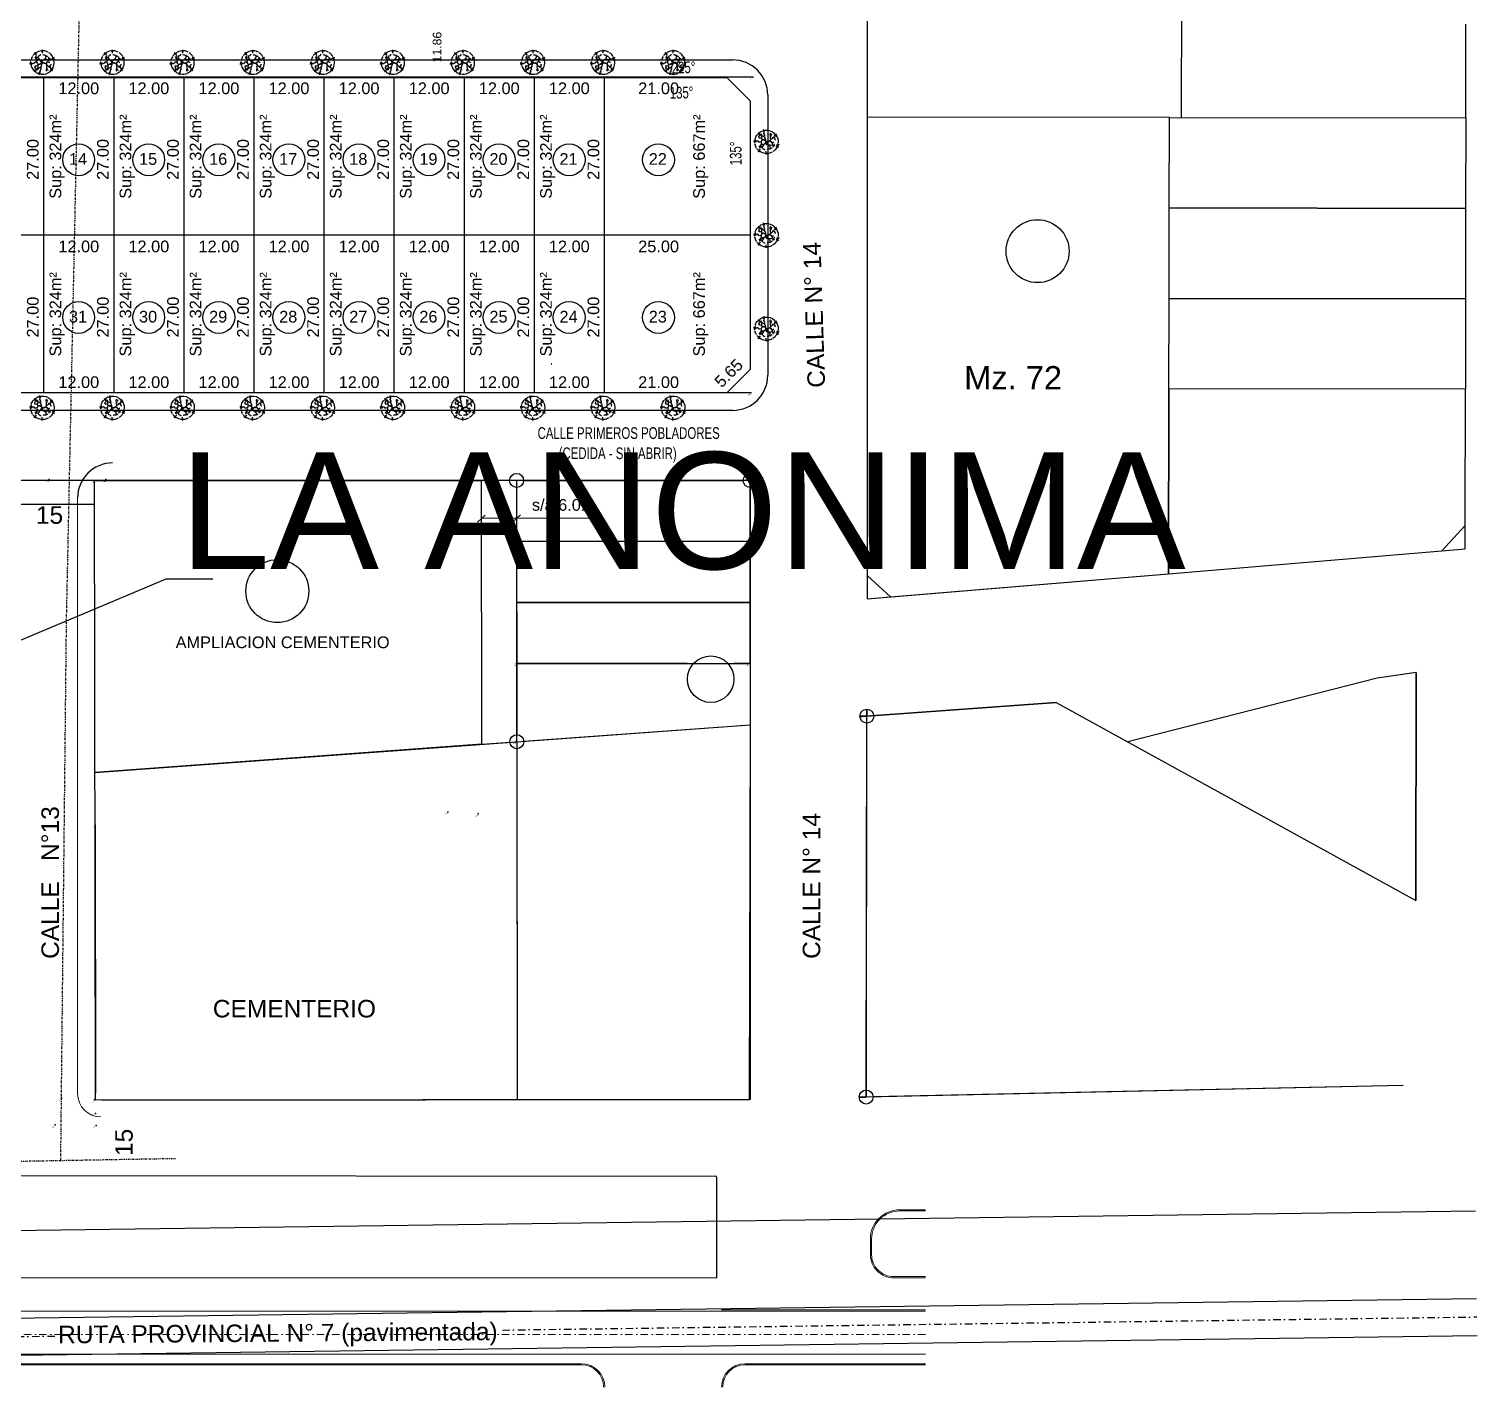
# Model space of a CAD drawing. Header units: millimetres. Extents: x -129 to 3172, y -143 to 919.
# Drawn here: x 1990.4 to 2238.3, y 509.1 to 741.6 of the extents above; entities that cross this region are included whole.
import ezdxf
from ezdxf import colors
from ezdxf.entities.mleader import LeaderData, LeaderLine
from ezdxf.enums import TextEntityAlignment as Align
from ezdxf.math import Vec2, Vec3

# ---------------------------------------------------------------- set-up
doc = ezdxf.new("R2010")
doc.units = ezdxf.units.MM
doc.header["$LTSCALE"] = 0.1
doc.linetypes.add('DASHDOT', pattern=[25.4, 12.7, -6.35, 0, -6.35])
for name, color, linetype in [('00 LOTES', 2, 'Continuous'), ('0_vistas', 7, 'Continuous'), ('ACOTACIONES_EDIFICACION', 130, 'Continuous'), ('CALLE_EXISTENTE', 40, 'Continuous'), ('CALLES INTERNAS', 1, 'Continuous'), ('DIBUJO', 7, 'Continuous'), ('EDIFICIO', 44, 'Continuous'), ('Limite terreno', 1, 'Continuous'), ('LINEA_TENSION', 200, 'Continuous'), ('MOJONES_ENCONTRADOS', 50, 'Continuous'), ('NOMEPUNTO', 7, 'Continuous'), ('para corquis sin escala', 7, 'Continuous'), ('PAVIMENTO', 3, 'Continuous'), ('PUNTI', 7, 'Continuous')]:
    doc.layers.add(name, color=color, linetype=linetype)
doc.layers.add('R. URBANO ANCHOS DE CALLES', color=4, linetype='Continuous', lineweight=30)
doc.layers.add('RUTA - EJES -', color=4, linetype='DASHDOT', lineweight=30)
doc.styles.add('ARIAL', font='arial.ttf')
doc.styles.get("Standard").update_dxf_attribs({"font": 'arial.ttf'})

# ---------------------------------------------------------------- blocks, each defined once
blk = doc.blocks.new('Arpln016')
at = {"color": 0}
for p, q in [((-0.521, 0.277), (-0.562, 0.304)), ((-0.491, 0.282), (-0.561, 0.345)), ((-0.412, 0.303), (-0.533, 0.418)), ((-0.423, 0.28), (-0.533, 0.356)), ((-0.423, 0.384), (-0.464, 0.443)), ((-0.412, 0.414), (-0.441, 0.45)), ((0.112, 0.626), (0.111, 0.573)), ((0.146, 0.629), (0.128, 0.528)), ((0.18, 0.641), (0.137, 0.472)), ((0.225, 0.594), (0.192, 0.533)), ((0.442, 0.473), (0.324, 0.353)), ((0.378, 0.489), (0.346, 0.465)), ((0.398, 0.47), (0.35, 0.419)), ((0.453, 0.437), (0.389, 0.381)), ((0.451, 0.408), (0.427, 0.386)), ((0.686, 0.056), (0.488, 0.037)), ((0.672, 0.036), (0.525, 0.022)), ((0.665, -0.008), (0.554, 0.006)), ((0.64, 0.091), (0.571, 0.084)), ((0.617, 0.124), (0.589, 0.118)), ((-0.579, -0.116), (-0.67, -0.139)), ((-0.554, -0.187), (-0.65, -0.183)), ((-0.491, -0.227), (-0.641, -0.288)), ((-0.59, -0.096), (-0.624, -0.1)), ((-0.528, -0.146), (-0.621, -0.166)), ((-0.532, -0.206), (-0.612, -0.239)), ((-0.532, -0.278), (-0.578, -0.292)), ((-0.033, -0.639), (-0.034, -0.608)), ((-0.022, -0.666), (-0.02, -0.594)), ((0.006, -0.676), (0.008, -0.515)), ((0.024, -0.645), (0.024, -0.61)), ((0.051, -0.646), (0.047, -0.597)), ((0.436, -0.544), (0.31, -0.385)), ((0.366, -0.54), (0.342, -0.493)), ((0.391, -0.539), (0.35, -0.464)), ((0.435, -0.488), (0.392, -0.435)), ((0.457, -0.459), (0.431, -0.433)), ((0.647, -0.04), (0.601, -0.034)), ((0.625, -0.069), (0.612, -0.067))]:
    blk.add_line(p, q, dxfattribs=at)
for points in [[(-0.396, 0.212), (-0.419, 0.156), (-0.45, 0.105), (-0.471, 0.097)], [(0.01, 0.008), (-0.042, 0.002), (-0.096, 0.023), (-0.16, 0.044), (-0.21, 0.088), (-0.26, 0.144), (-0.311, 0.18), (-0.353, 0.233), (-0.407, 0.206), (-0.442, 0.192)], [(-0.351, 0.23), (-0.4, 0.242), (-0.411, 0.251)], [(-0.177, 0.035), (-0.227, -0.001), (-0.26, -0.051), (-0.309, -0.066), (-0.361, -0.033), (-0.394, -0.028)], [(-0.243, 0.352), (-0.287, 0.405), (-0.287, 0.414)], [(-0.233, 0.124), (-0.216, 0.18), (-0.206, 0.23), (-0.216, 0.292), (-0.266, 0.319), (-0.268, 0.325)], [(-0.004, -0.017), (-0.027, -0.025), (-0.077, -0.001), (-0.129, 0.014), (-0.181, 0.041), (-0.222, 0.094), (-0.235, 0.126)], [(-0.216, 0.292), (-0.196, 0.352), (-0.196, 0.419), (-0.227, 0.452)], [(0.031, 0.038), (0.043, 0.088), (0.055, 0.139), (0.072, 0.189), (0.101, 0.242), (0.095, 0.292), (0.103, 0.342), (0.107, 0.352)], [(0.033, 0.038), (0.082, 0.07), (0.132, 0.088), (0.182, 0.097), (0.232, 0.115), (0.238, 0.126)], [(0.033, 0.041), (0.033, 0.044)], [(0.037, 0.023), (0.066, 0.044), (0.118, 0.065), (0.174, 0.088), (0.226, 0.105), (0.257, 0.156), (0.248, 0.206), (0.255, 0.257), (0.261, 0.307), (0.311, 0.334), (0.338, 0.363)], [(0.037, 0.023), (0.057, -0.028), (0.078, -0.081), (0.116, -0.131), (0.17, -0.149), (0.221, -0.151), (0.273, -0.164), (0.303, -0.22), (0.305, -0.273), (0.33, -0.326), (0.373, -0.318)], [(0.083, 0.319), (0.116, 0.372), (0.139, 0.426), (0.128, 0.476), (0.128, 0.491)], [(0.103, 0.248), (0.164, 0.265), (0.232, 0.301), (0.274, 0.355), (0.288, 0.405)], [(0.228, 0.1), (0.259, 0.046), (0.286, -0.015), (0.35, -0.039), (0.41, -0.033), (0.438, 0.023), (0.487, 0.044), (0.504, 0.046)], [(0.259, 0.159), (0.311, 0.171), (0.363, 0.174), (0.412, 0.185), (0.381, 0.236), (0.417, 0.286), (0.419, 0.289)], [(0.313, 0.337), (0.367, 0.328), (0.394, 0.316)], [(-0.4, -0.108), (-0.407, -0.158), (-0.426, -0.188)], [(-0.376, -0.208), (-0.423, -0.19)], [(0.025, -0.007), (0.023, -0.057), (0.029, -0.108), (-0.007, -0.158), (-0.067, -0.178), (-0.118, -0.19), (-0.168, -0.188), (-0.22, -0.185), (-0.276, -0.161), (-0.326, -0.167), (-0.374, -0.208), (-0.388, -0.252)], [(-0.307, -0.066), (-0.309, -0.119), (-0.326, -0.175), (-0.334, -0.226), (-0.337, -0.279), (-0.347, -0.297)], [(-0.106, -0.188), (-0.158, -0.232), (-0.177, -0.282), (-0.202, -0.338), (-0.259, -0.344), (-0.295, -0.329)], [(-0.243, -0.342), (-0.189, -0.35), (-0.21, -0.398)], [(-0.004, -0.018), (0.008, -0.069), (-0.004, -0.122), (-0.056, -0.151), (-0.106, -0.175), (-0.156, -0.178), (-0.206, -0.188), (-0.218, -0.185)], [(-0.2, -0.335), (-0.171, -0.385), (-0.12, -0.401), (-0.059, -0.403), (-0.038, -0.442)], [(-0.173, -0.388), (-0.17, -0.424)], [(0.029, -0.007), (0.044, -0.06), (0.08, -0.11), (0.132, -0.151), (0.185, -0.155), (0.236, -0.161), (0.255, -0.164)], [(0.135, -0.155), (0.174, -0.205), (0.209, -0.255), (0.238, -0.312), (0.196, -0.362), (0.147, -0.385), (0.097, -0.424), (0.099, -0.448)], [(0.28, -0.015), (0.29, -0.075), (0.274, -0.128), (0.313, -0.188), (0.354, -0.238), (0.396, -0.282)]]:
    blk.add_lwpolyline(points, dxfattribs=at)
for centre, radius, start, end in [((0, -0.011), 0.622, 152.40199, 184.67087), ((0, -0.011), 0.622, 83.50541, 132.09121), ((0, -0.011), 0.622, 55.31812, 66.41917), ((0, -0.011), 0.622, 16.50052, 40.70203), ((0, -0.011), 0.622, 208.93501, 235.86797), ((-0.002, -0.012), 0.622, 240.59537, 264.9599), ((0.002, -0.044), 0.0755, 269.43656, 270.26687), ((0, -0.011), 0.622, 275.11549, 302.96103), ((0, -0.011), 0.622, 317.99389, 324.92066), ((-0.002, -0.012), 0.622, 329.25491, 349.86097)]:
    blk.add_arc(centre, radius, start, end, dxfattribs=at)

msp = doc.modelspace()

# ---------------------------------------------------------------- linework, layer by layer
msp.add_line((2133.874, 726.565), (2133.874, 726.565))
msp.add_line((2133.874, 726.565), (2133.874, 726.565))
msp.add_line((2133.874, 726.565), (2133.874, 726.565))
msp.add_line((2133.874, 726.565), (2133.874, 726.565))
msp.add_line((2133.874, 726.565), (2133.874, 726.565))
msp.add_line((2133.874, 726.565), (2133.874, 726.565))
at = {"lineweight": 0, "ltscale": 0.05}
msp.add_line((1998.69, 661.337), (1998.69, 559.338), dxfattribs=at)
at = {"ltscale": 0.1}
for p, q in [((1936.773, 545.379, 0), (2107.855, 545.226)), ((1936.773, 545.379, 0), (2107.855, 545.226)), ((2108.155, 527.793), (2108.155, 544.926)), ((2108.155, 527.793), (2108.155, 544.926))]:
    msp.add_line(p, q, dxfattribs=at)
at = {"lineweight": 13, "ltscale": 0.5}
msp.add_line((1855.269, 527.793), (2108.155, 527.793), dxfattribs=at)
msp.add_line((1855.269, 527.793), (2108.155, 527.793), dxfattribs=at)
at = {"lineweight": 13}
for p, q in [((2108.97, 522.293), (2143.866, 522.293)), ((2108.97, 522.293), (2143.866, 522.293)), ((2108.97, 522.293), (2143.866, 522.293)), ((2108.97, 522.293), (2143.866, 522.293)), ((2084.97, 513.093), (1750.829, 513.093)), ((2084.97, 513.093), (1750.829, 513.093)), ((2084.97, 512.893), (1750.829, 512.893)), ((2084.97, 512.893), (1750.829, 512.893)), ((2143.866, 513.093), (2112.97, 513.093)), ((2143.866, 513.093), (2112.97, 513.093)), ((2143.866, 512.893), (2112.97, 512.893)), ((2143.866, 512.893), (2112.97, 512.893))]:
    msp.add_line(p, q, dxfattribs=at)
for points in [[(1500.303, 709.363), (1586.173, 689.472, -0.1634189), (1642.995, 657.55), (1665.508, 632.644), (1703.389, 598.357), (1737.719, 574.711), (1814.565, 525.273, 0.1438996), (1825.386, 522.093), (2143.866, 522.093)], [(1500.303, 709.363), (1586.173, 689.472, -0.1634189), (1642.995, 657.55), (1665.508, 632.644), (1703.389, 598.357), (1737.719, 574.711), (1814.565, 525.273, 0.1438996), (1825.386, 522.093), (2143.866, 522.093)], [(2143.866, 527.793), (2138.446, 527.793, -0.4142136), (2134.446, 531.793), (2134.446, 534.443, -0.4142136), (2139.446, 539.443), (2143.866, 539.443)], [(2143.866, 527.793), (2138.446, 527.793, -0.4142136), (2134.446, 531.793), (2134.446, 534.443, -0.4142136), (2139.446, 539.443), (2143.866, 539.443)], [(2143.866, 527.993), (2138.446, 527.993, -0.4142136), (2134.646, 531.793), (2134.646, 534.443, -0.4142136), (2139.446, 539.243), (2143.866, 539.243)], [(2143.866, 527.993), (2138.446, 527.993, -0.4142136), (2134.646, 531.793), (2134.646, 534.443, -0.4142136), (2139.446, 539.243), (2143.866, 539.243)]]:
    msp.add_lwpolyline(points, format="xyb", dxfattribs=at)
at = {"linetype": 'DASHDOT', "lineweight": 13}
msp.add_lwpolyline([(2143.866, 518.093), (1750.57, 518.093), (1668.282, 509.535), (1666.203, 509.093)], dxfattribs=at)
msp.add_lwpolyline([(2143.866, 518.093), (1750.57, 518.093), (1668.282, 509.535), (1666.203, 509.093)], dxfattribs=at)
at = {"lineweight": 13}
msp.add_lwpolyline([(2143.866, 514.743), (1750.743, 514.743), (1696.416, 509.093)], dxfattribs=at)
msp.add_lwpolyline([(2143.866, 514.743), (1750.743, 514.743), (1696.416, 509.093)], dxfattribs=at)
msp.add_arc((2004.69, 661.337), 6, 90, 180)
msp.add_arc((2004.69, 661.337), 6, 90, 180)
at = {"lineweight": 0, "ltscale": 0.05}
msp.add_arc((2002.69, 559.338), 4, 180, 270, dxfattribs=at)
at = {"ltscale": 0.1}
msp.add_arc((2107.855, 544.926, 0), 0.3, 0, 90, dxfattribs=at)
msp.add_arc((2107.855, 544.926, 0), 0.3, 0, 90, dxfattribs=at)
at = {"lineweight": 13}
for centre, radius, start, end in [((2084.97, 509.093), 4, 0, 90), ((2084.97, 509.093), 4, 0, 90), ((2084.97, 509.093), 3.8, 0, 90), ((2084.97, 509.093), 3.8, 0, 90), ((2112.97, 509.093), 4, 90, 180), ((2112.97, 509.093), 4, 90, 180), ((2112.97, 509.093), 3.8, 90, 180), ((2112.97, 509.093), 3.8, 90, 180)]:
    msp.add_arc(centre, radius, start, end, dxfattribs=at)
at = {"layer": '0_vistas', "color": 8}
msp.add_line((1986.771, 660.255), (2001.595, 660.255), dxfattribs=at)
at = {"layer": 'ACOTACIONES_EDIFICACION', "color": 0, "const_width": 0.3}
for points in [[(2133.838, 623.967), (2133.839, 625.166)], [(2133.838, 623.967), (2132.64, 623.942)], [(2133.719, 558.75), (2132.521, 558.724)], [(2133.719, 558.75), (2133.72, 559.948)]]:
    msp.add_lwpolyline(points, dxfattribs=at)
at = {"layer": 'ACOTACIONES_EDIFICACION', "color": 0}
for centre in [(2073.866, 664.337), (2113.866, 664.337), (2133.838, 623.967), (2073.903, 619.604), (2133.719, 558.75)]:
    msp.add_circle(centre, 1.199, dxfattribs=at)
at = {"layer": 'CALLE_EXISTENTE', "color": 0}
for points in [[(2114.313, 733.414), (1817.245, 733.414)], [(2113.968, 679.35), (1818.609, 679.35)], [(2113.786, 664.353), (1818.988, 664.353)]]:
    msp.add_lwpolyline(points, dxfattribs=at)
at = {"layer": 'CALLES INTERNAS'}
for p, q in [((2187.715, 750.168), (2187.68, 726.475)), ((2187.715, 750.168), (2187.68, 726.475)), ((2236.395, 726.402), (2236.419, 742.475)), ((2236.395, 726.402), (2236.419, 742.475)), ((1826.866, 736.338), (2110.866, 736.338)), ((1826.866, 736.338), (2110.866, 736.338)), ((1827.866, 733.338), (2109.866, 733.338)), ((1827.866, 733.338), (2109.866, 733.338)), ((1992.866, 733.338), (1992.866, 679.338)), ((1992.866, 733.338), (1992.866, 679.338)), ((2004.866, 733.338), (2004.866, 679.338)), ((2004.866, 733.338), (2004.866, 679.338)), ((2016.866, 733.338), (2016.866, 679.338)), ((2016.866, 733.338), (2016.866, 679.338)), ((2028.866, 733.338), (2028.866, 679.338)), ((2028.866, 733.338), (2028.866, 679.338)), ((2040.866, 733.338), (2040.866, 679.338)), ((2040.866, 733.338), (2040.866, 679.338)), ((2052.866, 733.338), (2052.866, 679.338)), ((2052.866, 733.338), (2052.866, 679.338)), ((2064.866, 733.338), (2064.866, 679.338)), ((2064.866, 733.338), (2064.866, 679.338)), ((2076.866, 733.338), (2076.866, 679.338)), ((2076.866, 733.338), (2076.866, 679.338)), ((2088.866, 733.338), (2088.866, 679.338)), ((2088.866, 733.338), (2088.866, 679.338)), ((2109.866, 733.338), (2113.866, 729.338)), ((2109.866, 733.338), (2113.866, 729.338)), ((2113.866, 729.338), (2113.866, 683.338)), ((2113.866, 729.338), (2113.866, 683.338)), ((2116.866, 730.338), (2116.866, 682.338)), ((2116.866, 730.338), (2116.866, 682.338)), ((2185.636, 726.478), (2133.874, 726.565)), ((2133.874, 726.565), (2133.875, 648.053)), ((2185.636, 726.478), (2133.874, 726.565)), ((2133.874, 726.565), (2133.875, 648.053)), ((2185.613, 710.998), (2185.636, 726.478)), ((2185.613, 710.998), (2185.636, 726.478)), ((2185.613, 710.998), (2185.636, 726.478)), ((2185.613, 710.998), (2185.636, 726.478)), ((2185.636, 726.478), (2236.395, 726.402)), ((2185.636, 726.478), (2236.395, 726.402)), ((2187.68, 726.475), (2236.395, 726.402)), ((2187.68, 726.475), (2236.395, 726.402)), ((2236.395, 726.402), (2236.372, 710.922)), ((2236.395, 726.402), (2236.372, 710.922)), ((2185.59, 695.517), (2185.613, 710.998)), ((2185.59, 695.517), (2185.613, 710.998)), ((2185.59, 695.517), (2185.613, 710.998)), ((2185.59, 695.517), (2185.613, 710.998)), ((2185.613, 710.998), (2236.372, 710.922)), ((2236.372, 710.922), (2185.613, 710.998)), ((2185.613, 710.998), (2236.372, 710.922)), ((2236.372, 710.922), (2185.613, 710.998)), ((2236.372, 710.922), (2236.348, 695.441)), ((2236.372, 710.922), (2236.348, 695.441)), ((2113.866, 706.337), (1848.866, 706.338)), ((2113.866, 706.337), (1848.866, 706.338)), ((2185.567, 680.036), (2185.59, 695.517)), ((2185.567, 680.036), (2185.59, 695.517)), ((2185.567, 680.036), (2185.59, 695.517)), ((2185.567, 680.036), (2185.59, 695.517)), ((2185.59, 695.517), (2236.348, 695.441)), ((2236.348, 695.441), (2185.59, 695.517)), ((2185.59, 695.517), (2236.348, 695.441)), ((2236.348, 695.441), (2185.59, 695.517)), ((2236.348, 695.441), (2236.325, 679.961)), ((2236.348, 695.441), (2236.325, 679.961)), ((2113.866, 683.338), (2109.866, 679.338)), ((2113.866, 683.338), (2109.866, 679.338)), ((2185.52, 648.334), (2185.567, 680.036)), ((2185.567, 680.036), (2185.52, 648.334)), ((2185.52, 648.334), (2185.567, 680.036)), ((2185.567, 680.036), (2185.52, 648.334)), ((2236.325, 679.961), (2185.567, 680.036)), ((2236.325, 679.961), (2185.567, 680.036)), ((2236.325, 679.961), (2185.567, 680.036)), ((2236.325, 679.961), (2185.567, 680.036)), ((2236.291, 656.635), (2236.325, 679.961)), ((2236.291, 656.635), (2236.325, 679.961)), ((2109.866, 679.338), (1827.866, 679.338)), ((2109.866, 679.338), (1827.866, 679.338)), ((2110.866, 676.338), (1826.866, 676.338)), ((2110.866, 676.338), (1826.866, 676.338)), ((2073.866, 664.337), (2073.866, 653.887)), ((2113.866, 664.337), (2073.866, 664.337)), ((2073.866, 664.337), (2073.866, 653.887)), ((2113.866, 664.337), (2073.866, 664.337)), ((2113.866, 653.887), (2113.866, 664.337)), ((2113.866, 653.887), (2113.866, 664.337)), ((2232.299, 652.298), (2236.291, 656.635)), ((2232.299, 652.298), (2236.291, 656.635)), ((2073.866, 653.887), (2073.866, 643.427)), ((2073.866, 653.887), (2073.866, 643.427)), ((2073.875, 653.887), (2113.875, 653.921)), ((2113.875, 653.921), (2073.875, 653.887)), ((2073.875, 653.887), (2113.875, 653.921)), ((2113.875, 653.921), (2073.875, 653.887)), ((2113.866, 643.427), (2113.866, 653.887)), ((2113.866, 643.427), (2113.866, 653.887)), ((2185.52, 648.334), (2232.299, 652.298)), ((2185.52, 648.334), (2232.299, 652.298)), ((2133.875, 648.053), (2137.861, 644.386)), ((2133.875, 648.053), (2137.861, 644.386)), ((2137.861, 644.386), (2185.52, 648.334)), ((2137.861, 644.386), (2185.52, 648.334)), ((2073.866, 643.427), (2073.866, 632.977)), ((2073.866, 643.427), (2073.866, 632.977)), ((2073.884, 643.427), (2113.884, 643.461)), ((2073.884, 643.427), (2113.884, 643.461)), ((2113.866, 632.977), (2113.866, 643.427)), ((2113.866, 632.977), (2113.866, 643.427)), ((2073.866, 632.977), (2113.892, 633.011)), ((2073.866, 632.977), (2113.892, 633.011)), ((2073.866, 632.977), (2073.866, 619.602)), ((2073.866, 632.977), (2073.866, 619.602)), ((2221.238, 630.492), (2178.533, 619.553)), ((2221.238, 630.492), (2178.533, 619.553)), ((2227.894, 631.442), (2221.238, 630.492)), ((2227.894, 631.442), (2221.238, 630.492)), ((2227.894, 631.442), (2227.836, 592.39)), ((2227.836, 592.39), (2227.894, 631.442)), ((2227.894, 631.442), (2227.836, 592.39)), ((2227.836, 592.39), (2227.894, 631.442)), ((2166.24, 626.326), (2227.836, 592.39)), ((2166.24, 626.326), (2227.836, 592.39)), ((2225.662, 560.706), (2133.72, 558.749)), ((2225.662, 560.706), (2133.72, 558.749))]:
    msp.add_line(p, q, dxfattribs=at)
for points in [[(2113.866, 788.496), (2133.873, 788.496), (2133.875, 644.055), (2185.52, 648.334)], [(2113.866, 788.496), (2133.873, 788.496), (2133.875, 644.055), (2185.52, 648.334)], [(2113.866, 663.139), (2113.866, 558.324), (2001.741, 558.235), (2001.589, 664.337), (2067.853, 664.336)], [(2113.866, 663.139), (2113.866, 558.324), (2001.741, 558.235), (2001.589, 664.337), (2067.853, 664.336)], [(2067.895, 619.167), (2067.854, 664.336)], [(2067.895, 619.167), (2067.854, 664.336)], [(2133.756, 623.961), (2166.24, 626.326)], [(2133.756, 623.961), (2166.24, 626.326)], [(2001.671, 614.346), (2113.866, 622.513)], [(2001.671, 614.346), (2113.866, 622.513)], [(2133.756, 623.961), (2133.72, 558.749)], [(2133.756, 623.961), (2133.72, 558.749)], [(2073.903, 619.604), (2073.955, 558.292)], [(2073.903, 619.604), (2073.955, 558.292)]]:
    msp.add_lwpolyline(points, dxfattribs=at)
for points in [[(2236.291, 656.635), (2232.299, 652.298), (2236.285, 652.635)], [(2236.291, 656.635), (2232.299, 652.298), (2236.285, 652.635)], [(2133.875, 648.053), (2133.875, 644.055), (2137.861, 644.386)], [(2133.875, 648.053), (2133.875, 644.055), (2137.861, 644.386)]]:
    msp.add_lwpolyline(points, close=True, dxfattribs=at)
for centre in [(1998.866, 719.249), (1998.866, 719.249), (2010.866, 719.249), (2010.866, 719.249), (2022.866, 719.249), (2022.866, 719.249), (2034.866, 719.249), (2034.866, 719.249), (2046.866, 719.249), (2046.866, 719.249), (2058.866, 719.249), (2058.866, 719.249), (2070.866, 719.249), (2070.866, 719.249), (2082.866, 719.249), (2082.866, 719.249), (2098.151, 719.249), (2098.151, 719.249), (1998.866, 692.249), (1998.866, 692.249), (2010.866, 692.249), (2010.866, 692.249), (2022.866, 692.249), (2022.866, 692.249), (2034.866, 692.249), (2034.866, 692.249), (2046.866, 692.249), (2046.866, 692.249), (2058.866, 692.249), (2058.866, 692.249), (2070.866, 692.249), (2070.866, 692.249), (2082.866, 692.249), (2082.866, 692.249), (2098.151, 692.249), (2098.151, 692.249)]:
    msp.add_circle(centre, 2.725, dxfattribs=at)
for centre, start, end in [((2110.866, 730.338), 359.99999, 90), ((2110.866, 730.338), 359.99999, 90), ((2110.866, 682.338), 270, 359.99999), ((2110.866, 682.338), 270, 359.99999)]:
    msp.add_arc(centre, 6, start, end, dxfattribs=at)
at = {"layer": 'Defpoints', "lineweight": 0, "ltscale": 0.2}
msp.add_line((2079.837, 684.4), (2079.841, 684.216), dxfattribs=at)
msp.add_line((2079.837, 684.4), (2079.841, 684.216), dxfattribs=at)
at = {"layer": 'DIBUJO', "color": 0}
for p, q in [((2073.875, 653.887), (2113.875, 653.921)), ((2113.875, 653.921), (2073.875, 653.887)), ((2073.883, 643.427), (2113.883, 643.461)), ((2113.883, 643.461), (2073.883, 643.427)), ((2073.892, 632.977), (2103.056, 633.002)), ((2103.056, 633.002), (2073.892, 632.977)), ((2111.146, 633.009), (2113.892, 633.011)), ((2113.892, 633.011), (2111.146, 633.009)), ((2225.662, 560.706), (2134.918, 558.775)), ((2002.883, 558.236), (2113.703, 558.324))]:
    msp.add_line(p, q, dxfattribs=at)
for points in [[(2113.866, 788.496), (2133.873, 788.496), (2133.875, 644.055), (2185.52, 648.334)], [(2067.895, 619.167), (2067.853, 664.336)], [(2073.867, 663.139), (2073.902, 620.803)], [(2075.065, 664.337), (2112.668, 664.337)], [(2075.065, 664.337), (2112.667, 664.337)], [(2075.065, 664.337), (2112.668, 664.337)], [(2113.866, 663.139), (2113.866, 622.513)], [(2067.151, 657.192), (2068.504, 658.417)], [(2088.211, 657.858), (2067.859, 657.839)], [(2073.175, 657.21), (2074.527, 658.436)], [(2133.719, 558.75), (2133.84, 625.166)], [(2166.24, 626.326), (2133.838, 623.967)], [(2075.099, 619.691), (2113.866, 622.513)], [(2113.866, 622.513), (2113.703, 558.324)], [(2001.671, 614.346), (2072.708, 619.517)], [(2073.904, 618.406), (2073.954, 558.292)]]:
    msp.add_lwpolyline(points, dxfattribs=at)
for centre, radius in [((2163.078, 703.597), 5.392), ((2163.078, 703.597), 5.392), ((2032.889, 645.385), 5.392), ((2107.103, 630.297), 3.981)]:
    msp.add_circle(centre, radius, dxfattribs=at)
at = {"layer": 'EDIFICIO', "color": 0}
for points in [[(2067.863, 619.165), (2001.673, 614.347)], [(2001.673, 605.348), (2001.739, 559.432)]]:
    msp.add_lwpolyline(points, dxfattribs=at)
at = {"layer": 'LINEA_TENSION', "linetype": 'DASHDOT', "ltscale": 0.25}
for points in [[(1995.81, 547.9), (1996.789, 640.317), (1999.086, 748.778), (1999.292, 784.18), (1991.248, 919.054)], [(1805.185, 544.486), (2015.434, 548.252)]]:
    msp.add_lwpolyline(points, dxfattribs=at)
at = {"layer": 'MOJONES_ENCONTRADOS', "color": 0}
for p in [(2114.313, 733.414), (2113.968, 679.35), (2113.786, 664.353), (2073.866, 632.977), (2113.761, 632.997), (2073.8, 619.62)]:
    msp.add_point(p, dxfattribs=at)
at = {"layer": 'PAVIMENTO', "color": 0}
for points in [[(1936.227, 535.222), (2238.041, 539.275)], [(1816.628, 518.615), (2238.242, 524.277)], [(1806.263, 512.118), (2238.327, 517.92)]]:
    msp.add_lwpolyline(points, dxfattribs=at)
at = {"layer": 'PUNTI'}
for p in [(2113.408, 664.727), (1993.804, 664.495), (2001.566, 664.339), (2003.503, 664.496), (1996.789, 640.317), (2062.098, 607.547), (2001.673, 605.348), (2067.257, 607.249), (1995.923, 558.543), (2001.564, 558.249), (2001.744, 555.941), (1994.844, 553.998), (2001.869, 553.869)]:
    msp.add_point(p, dxfattribs=at)
at = {"layer": 'RUTA - EJES -', "color": 0, "lineweight": -3}
for points in [[(2071.45, 518.858), (2238.285, 521.098)], [(1816.671, 515.436), (1995.171, 517.833)]]:
    msp.add_lwpolyline(points, dxfattribs=at)

# ---------------------------------------------------------------- block references
at = {"linetype": 'ByBlock'}
for p, xscale, yscale, zscale, rotation in [((1992.67, 735.863), 3.230934026589895, 3.230934026589895, 3.230934026589895, 180.5179091972565), ((1992.67, 735.863), 3.230934026589895, 3.230934026589895, 3.230934026589895, 180.5179091972565), ((2004.67, 735.863), 3.230934026589895, 3.230934026589895, 3.230934026589895, 180.5179091972565), ((2004.67, 735.863), 3.230934026589895, 3.230934026589895, 3.230934026589895, 180.5179091972565), ((2016.67, 735.863), 3.230934026589895, 3.230934026589895, 3.230934026589895, 180.5179091972565), ((2016.67, 735.863), 3.230934026589895, 3.230934026589895, 3.230934026589895, 180.5179091972565), ((2028.67, 735.863), 3.230934026589895, 3.230934026589895, 3.230934026589895, 180.5179091972565), ((2028.67, 735.863), 3.230934026589895, 3.230934026589895, 3.230934026589895, 180.5179091972565), ((2040.67, 735.863), 3.230934026589895, 3.230934026589895, 3.230934026589895, 180.5179091972565), ((2040.67, 735.863), 3.230934026589895, 3.230934026589895, 3.230934026589895, 180.5179091972565), ((2052.67, 735.863), 3.230934026589895, 3.230934026589895, 3.230934026589895, 180.5179091972565), ((2052.67, 735.863), 3.230934026589895, 3.230934026589895, 3.230934026589895, 180.5179091972565), ((2064.67, 735.863), 3.230934026589895, 3.230934026589895, 3.230934026589895, 180.5179091972565), ((2064.67, 735.863), 3.230934026589895, 3.230934026589895, 3.230934026589895, 180.5179091972565), ((2076.67, 735.863), 3.230934026589895, 3.230934026589895, 3.230934026589895, 180.5179091972565), ((2076.67, 735.863), 3.230934026589895, 3.230934026589895, 3.230934026589895, 180.5179091972565), ((2088.67, 735.863), 3.230934026589895, 3.230934026589895, 3.230934026589895, 180.5179091972565), ((2088.67, 735.863), 3.230934026589895, 3.230934026589895, 3.230934026589895, 180.5179091972565), ((2100.67, 735.863), 3.230934026589895, 3.230934026589895, 3.230934026589895, 180.5179091972565), ((2100.67, 735.863), 3.230934026589895, 3.230934026589895, 3.230934026589895, 180.5179091972565), ((2116.655, 722.357), -3.230934026581477, 3.230934026651084, 3.230934026618729, 359.4820908192583), ((2116.655, 722.357), -3.230934026581477, 3.230934026651084, 3.230934026618729, 359.4820908192583), ((2116.655, 706.357), -3.230934026581476, 3.230934026651084, 3.230934026618729, 359.4820908192583), ((2116.655, 706.357), -3.230934026581476, 3.230934026651084, 3.230934026618729, 359.4820908192583), ((2116.655, 690.357), -3.230934026581477, 3.230934026651084, 3.230934026618729, 359.4820908192583), ((2116.655, 690.357), -3.230934026581477, 3.230934026651084, 3.230934026618729, 359.4820908192583), ((1992.67, 676.812), -3.230934026581477, 3.230934026651084, 3.230934026618729, 359.4820908192583), ((1992.67, 676.812), -3.230934026581477, 3.230934026651084, 3.230934026618729, 359.4820908192583), ((2004.67, 676.812), -3.230934026581477, 3.230934026651084, 3.230934026618729, 359.4820908192583), ((2004.67, 676.812), -3.230934026581477, 3.230934026651084, 3.230934026618729, 359.4820908192583), ((2016.67, 676.812), -3.230934026581477, 3.230934026651084, 3.230934026618729, 359.4820908192583), ((2016.67, 676.812), -3.230934026581477, 3.230934026651084, 3.230934026618729, 359.4820908192583), ((2028.67, 676.812), -3.230934026581477, 3.230934026651084, 3.230934026618729, 359.4820908192583), ((2028.67, 676.812), -3.230934026581477, 3.230934026651084, 3.230934026618729, 359.4820908192583), ((2040.67, 676.812), -3.230934026581477, 3.230934026651084, 3.230934026618729, 359.4820908192583), ((2040.67, 676.812), -3.230934026581477, 3.230934026651084, 3.230934026618729, 359.4820908192583), ((2052.67, 676.812), -3.230934026581477, 3.230934026651084, 3.230934026618729, 359.4820908192583), ((2052.67, 676.812), -3.230934026581477, 3.230934026651084, 3.230934026618729, 359.4820908192583), ((2064.67, 676.812), -3.230934026581477, 3.230934026651084, 3.230934026618729, 359.4820908192583), ((2064.67, 676.812), -3.230934026581477, 3.230934026651084, 3.230934026618729, 359.4820908192583), ((2076.67, 676.812), -3.230934026581477, 3.230934026651084, 3.230934026618729, 359.4820908192583), ((2076.67, 676.812), -3.230934026581477, 3.230934026651084, 3.230934026618729, 359.4820908192583), ((2088.67, 676.812), -3.230934026581477, 3.230934026651084, 3.230934026618729, 359.4820908192583), ((2088.67, 676.812), -3.230934026581477, 3.230934026651084, 3.230934026618729, 359.4820908192583), ((2100.67, 676.812), -3.230934026581477, 3.230934026651084, 3.230934026618729, 359.4820908192583), ((2100.67, 676.812), -3.230934026581477, 3.230934026651084, 3.230934026618729, 359.4820908192583)]:
    msp.add_blockref('Arpln016', p, dxfattribs=dict(at, xscale=xscale, yscale=yscale, zscale=zscale, rotation=rotation))

# ---------------------------------------------------------------- texts
at = {"lineweight": 13}
msp.add_text('CALLE   N°13', height=3, rotation=90, dxfattribs=at).set_placement((1995.493, 582.411))
msp.add_text('CALLE   N°13', height=3, rotation=90, dxfattribs=at).set_placement((1995.493, 582.411))
msp.add_text('CALLE   N°13', height=3, rotation=90, dxfattribs=at).set_placement((1995.493, 582.411))
msp.add_text('CALLE   N°13', height=3, rotation=90, dxfattribs=at).set_placement((1995.493, 582.411))
msp.add_text('CALLE N° 14', height=3, rotation=90).set_placement((2124.36, 594.897), align=Align.MIDDLE_CENTER)
msp.add_text('CALLE N° 14', height=3, rotation=90).set_placement((2124.36, 594.897), align=Align.MIDDLE_CENTER)
msp.add_text('CEMENTERIO', height=3).set_placement((2035.815, 573.883), align=Align.MIDDLE_CENTER)
msp.add_text('CEMENTERIO', height=3).set_placement((2035.815, 573.883), align=Align.MIDDLE_CENTER)
at = {"layer": '00 LOTES', "color": 1, "style": 'ARIAL'}
for s, p in [('12.00', (1995.395, 730.488)), ('12.00', (1995.395, 730.488)), ('12.00', (2007.395, 730.488)), ('12.00', (2007.395, 730.488)), ('12.00', (2019.395, 730.488)), ('12.00', (2019.395, 730.488)), ('12.00', (2031.395, 730.488)), ('12.00', (2031.395, 730.488)), ('12.00', (2043.395, 730.488)), ('12.00', (2043.395, 730.488)), ('12.00', (2055.395, 730.488)), ('12.00', (2055.395, 730.488)), ('12.00', (2067.395, 730.488)), ('12.00', (2067.395, 730.488)), ('12.00', (2079.395, 730.488)), ('12.00', (2079.395, 730.488)), ('21.00', (2094.685, 730.488)), ('21.00', (2094.685, 730.488)), ('12.00', (1995.395, 680.165)), ('12.00', (1995.395, 680.165)), ('12.00', (2007.395, 680.165)), ('12.00', (2007.395, 680.165)), ('12.00', (2019.395, 680.165)), ('12.00', (2019.395, 680.165)), ('12.00', (2031.395, 680.165)), ('12.00', (2031.395, 680.165)), ('12.00', (2043.395, 680.165)), ('12.00', (2043.395, 680.165)), ('12.00', (2055.395, 680.165)), ('12.00', (2055.395, 680.165)), ('12.00', (2067.395, 680.165)), ('12.00', (2067.395, 680.165)), ('12.00', (2079.395, 680.165)), ('12.00', (2079.395, 680.165)), ('21.00', (2094.685, 680.165)), ('21.00', (2094.685, 680.165))]:
    msp.add_text(s, height=2, dxfattribs=at).set_placement(p)
msp.add_text('5.65', height=2, rotation=44.83614, dxfattribs=at).set_placement((2108.96, 680.08))
msp.add_text('5.65', height=2, rotation=44.83614, dxfattribs=at).set_placement((2108.96, 680.08))
at = {"layer": 'ACOTACIONES_EDIFICACION', "color": 0, "width": 0.7}
for s, rotation, p in [('225°', 1.4439, (2102.448, 735.058)), ('135°', 1.4439, (2102.107, 730.742)), ('135°', 90, (2111.378, 720.324))]:
    msp.add_text(s, height=2, rotation=rotation, dxfattribs=at).set_placement(p, align=Align.MIDDLE_CENTER)
at = {"layer": 'CALLE_EXISTENTE', "color": 0}
for s, height, rotation, p in [('11.86', 1.5, 89.53813, (2060.236, 738.546)), ('CALLE N° 14', 3, 91.85152, (2124.804, 692.683)), ('AMPLIACION CEMENTERIO', 2, 0, (2033.797, 636.62))]:
    msp.add_text(s, height=height, rotation=rotation, dxfattribs=at).set_placement(p, align=Align.MIDDLE_CENTER)
msp.add_text('Mz. 72', height=4, dxfattribs=at).set_placement((2150.499, 679.915))
msp.add_text('Mz. 72', height=4, dxfattribs=at).set_placement((2150.499, 679.915))
at = {"layer": 'CALLE_EXISTENTE', "color": 0, "width": 0.7}
for s, p in [('CALLE PRIMEROS POBLADORES', (2093.054, 672.449)), ('(CEDIDA - SIN ABRIR)', (2091.169, 668.991))]:
    msp.add_text(s, height=2, rotation=360, dxfattribs=at).set_placement(p, align=Align.MIDDLE_CENTER)
at = {"layer": 'CALLES INTERNAS', "style": 'ARIAL'}
for s, rotation, p in [('Sup: 324m²', 90, (1995.887, 712.566)), ('Sup: 324m²', 90, (1995.887, 712.566)), ('Sup: 324m²', 90, (2007.887, 712.566)), ('Sup: 324m²', 90, (2007.887, 712.566)), ('Sup: 324m²', 90, (2019.887, 712.566)), ('Sup: 324m²', 90, (2019.887, 712.566)), ('Sup: 324m²', 90, (2031.887, 712.566)), ('Sup: 324m²', 90, (2031.887, 712.566)), ('Sup: 324m²', 90, (2043.887, 712.566)), ('Sup: 324m²', 90, (2043.887, 712.566)), ('Sup: 324m²', 90, (2055.887, 712.566)), ('Sup: 324m²', 90, (2055.887, 712.566)), ('Sup: 324m²', 90, (2067.887, 712.566)), ('Sup: 324m²', 90, (2067.887, 712.566)), ('Sup: 324m²', 90, (2079.887, 712.566)), ('Sup: 324m²', 90, (2079.887, 712.566)), ('Sup: 667m²', 90, (2106.104, 712.566)), ('Sup: 667m²', 90, (2106.104, 712.566)), ('27.00', 89.83614, (1992.002, 715.803)), ('27.00', 89.83614, (1992.002, 715.803)), ('27.00', 89.83614, (2004.002, 715.803)), ('27.00', 89.83614, (2004.002, 715.803)), ('27.00', 89.83614, (2016.002, 715.803)), ('27.00', 89.83614, (2016.002, 715.803)), ('27.00', 89.83614, (2028.002, 715.803)), ('27.00', 89.83614, (2028.002, 715.803)), ('27.00', 89.83614, (2040.002, 715.803)), ('27.00', 89.83614, (2040.002, 715.803)), ('27.00', 89.83614, (2052.002, 715.803)), ('27.00', 89.83614, (2052.002, 715.803)), ('27.00', 89.83614, (2064.002, 715.803)), ('27.00', 89.83614, (2064.002, 715.803)), ('27.00', 89.83614, (2076.002, 715.803)), ('27.00', 89.83614, (2076.002, 715.803)), ('27.00', 89.83614, (2088.002, 715.803)), ('27.00', 89.83614, (2088.002, 715.803)), ('Sup: 324m²', 90, (1995.887, 685.566)), ('Sup: 324m²', 90, (1995.887, 685.566)), ('Sup: 324m²', 90, (2007.887, 685.566)), ('Sup: 324m²', 90, (2007.887, 685.566)), ('Sup: 324m²', 90, (2019.887, 685.566)), ('Sup: 324m²', 90, (2019.887, 685.566)), ('Sup: 324m²', 90, (2031.887, 685.566)), ('Sup: 324m²', 90, (2031.887, 685.566)), ('Sup: 324m²', 90, (2043.887, 685.566)), ('Sup: 324m²', 90, (2043.887, 685.566)), ('Sup: 324m²', 90, (2055.887, 685.566)), ('Sup: 324m²', 90, (2055.887, 685.566)), ('Sup: 324m²', 90, (2067.887, 685.566)), ('Sup: 324m²', 90, (2067.887, 685.566)), ('Sup: 324m²', 90, (2079.887, 685.566)), ('Sup: 324m²', 90, (2079.887, 685.566)), ('Sup: 667m²', 90, (2106.104, 685.566)), ('Sup: 667m²', 90, (2106.104, 685.566)), ('27.00', 89.83614, (1992.002, 688.803)), ('27.00', 89.83614, (1992.002, 688.803)), ('27.00', 89.83614, (2004.002, 688.803)), ('27.00', 89.83614, (2004.002, 688.803)), ('27.00', 89.83614, (2016.002, 688.803)), ('27.00', 89.83614, (2016.002, 688.803)), ('27.00', 89.83614, (2028.002, 688.803)), ('27.00', 89.83614, (2028.002, 688.803)), ('27.00', 89.83614, (2040.002, 688.803)), ('27.00', 89.83614, (2040.002, 688.803)), ('27.00', 89.83614, (2052.002, 688.803)), ('27.00', 89.83614, (2052.002, 688.803)), ('27.00', 89.83614, (2064.002, 688.803)), ('27.00', 89.83614, (2064.002, 688.803)), ('27.00', 89.83614, (2076.002, 688.803)), ('27.00', 89.83614, (2076.002, 688.803)), ('27.00', 89.83614, (2088.002, 688.803)), ('27.00', 89.83614, (2088.002, 688.803))]:
    msp.add_text(s, height=2, rotation=rotation, dxfattribs=at).set_placement(p)
for s, p in [('14', (1998.757, 718.38)), ('14', (1998.757, 718.38)), ('15', (2010.757, 718.38)), ('15', (2010.757, 718.38)), ('16', (2022.757, 718.38)), ('16', (2022.757, 718.38)), ('17', (2034.757, 718.38)), ('17', (2034.757, 718.38)), ('18', (2046.757, 718.38)), ('18', (2046.757, 718.38)), ('19', (2058.757, 718.38)), ('19', (2058.757, 718.38)), ('20', (2070.757, 718.38)), ('20', (2070.757, 718.38)), ('21', (2082.757, 718.38)), ('21', (2082.757, 718.38)), ('22', (2098.042, 718.38)), ('22', (2098.042, 718.38)), ('31', (1998.757, 691.38)), ('31', (1998.757, 691.38)), ('30', (2010.757, 691.38)), ('30', (2010.757, 691.38)), ('29', (2022.757, 691.38)), ('29', (2022.757, 691.38)), ('28', (2034.757, 691.38)), ('28', (2034.757, 691.38)), ('27', (2046.757, 691.38)), ('27', (2046.757, 691.38)), ('26', (2058.757, 691.38)), ('26', (2058.757, 691.38)), ('25', (2070.757, 691.38)), ('25', (2070.757, 691.38)), ('24', (2082.757, 691.38)), ('24', (2082.757, 691.38)), ('23', (2098.042, 691.38)), ('23', (2098.042, 691.38))]:
    msp.add_text(s, height=2, dxfattribs=at).set_placement(p, align=Align.CENTER)
for s, p in [('12.00', (1995.395, 703.407)), ('12.00', (1995.395, 703.407)), ('12.00', (2007.395, 703.407)), ('12.00', (2007.395, 703.407)), ('12.00', (2019.395, 703.407)), ('12.00', (2019.395, 703.407)), ('12.00', (2031.395, 703.407)), ('12.00', (2031.395, 703.407)), ('12.00', (2043.395, 703.407)), ('12.00', (2043.395, 703.407)), ('12.00', (2055.395, 703.407)), ('12.00', (2055.395, 703.407)), ('12.00', (2067.395, 703.407)), ('12.00', (2067.395, 703.407)), ('12.00', (2079.395, 703.407)), ('12.00', (2079.395, 703.407)), ('25.00', (2094.685, 703.407)), ('25.00', (2094.685, 703.407))]:
    msp.add_text(s, height=2, dxfattribs=at).set_placement(p)
at = {"layer": 'DIBUJO', "color": 0}
msp.add_text('s/a:6.01', height=2, dxfattribs=at).set_placement((2081.449, 660.15), align=Align.MIDDLE_CENTER)
at = {"layer": 'Limite terreno', "color": 5, "style": 'ARIAL'}
msp.add_text('LA ANONIMA', height=20, dxfattribs=at).set_placement((2016.124, 649.169))
at = {"layer": 'NOMEPUNTO'}
for s, p in [('131', (2113.826, 732.998)), ('128', (2113.482, 678.934)), ('119', (1993.317, 664.079)), ('120', (2001.079, 663.923)), ('121', (2003.016, 664.08)), ('129', (2112.922, 664.311)), ('130', (2113.299, 663.937)), ('118', (1996.302, 639.901)), ('126', (2073.379, 632.562)), ('127', (2113.274, 632.581)), ('125', (2073.313, 619.204)), ('122', (2001.186, 604.932)), ('123', (2061.611, 607.131)), ('124', (2066.77, 606.833)), ('30', (1995.436, 558.127)), ('29', (2001.077, 557.833)), ('31', (2001.257, 555.525)), ('28', (1994.357, 553.582)), ('32', (2001.382, 553.453))]:
    msp.add_text(s, height=0.2, rotation=1.85431, dxfattribs=at).set_placement(p)
at = {"layer": 'para corquis sin escala', "color": 0}
msp.add_text('RUTA PROVINCIAL N° 7 (pavimentada)', height=3, rotation=0.41854, dxfattribs=at).set_placement((1995.358, 516.574))
at = {"layer": 'R. URBANO ANCHOS DE CALLES'}
msp.add_text('15', height=3, dxfattribs=at).set_placement((1991.556, 656.915))
msp.add_text('15', height=3, rotation=90, dxfattribs=at).set_placement((2008.122, 548.657))
msp.add_text('15', height=3, rotation=90, dxfattribs=at).set_placement((2008.122, 548.657))

# ---------------------------------------------------------------- leaders
at = {"layer": 'Limite terreno', "color": 5}
ml = msp.add_multileader_mtext('Standard', dxfattribs=at)
ml.set_content('', color=5)
ml.set_leader_properties()
ml.build(insert=Vec2(0, 0))
ml.multileader.update_dxf_attribs({"arrow_head_size": 10})
ctx = ml.context
ctx.base_point, ctx.arrow_head_size, ctx.plane_origin = Vec3(2021.855, 647.492), 10, Vec3(1978.19, 632.474)
notes = []
notes.append((ctx, [(0, (1, 1, 0), (2013.855, 647.492), (1, 0), 8, [(0, [(1978.19, 632.474)], 0, [])])]))
ctx.mtext.insert, ctx.mtext.flow_direction = Vec3(2023.855, 649.492), 5
for ctx, leaders in notes:
    for number, flags, end, landing, length, lines in leaders:
        leader = LeaderData()
        leader.index, (leader.has_last_leader_line, leader.has_dogleg_vector, leader.attachment_direction) = number, flags
        leader.last_leader_point, leader.dogleg_vector, leader.dogleg_length = Vec3(end), Vec3(landing), length
        for number, points, colour, breaks in lines:
            line = LeaderLine()
            line.index, line.vertices, line.color, line.breaks = number, Vec3.list(points), colors.encode_raw_color(colour), breaks
            leader.lines.append(line)
        ctx.leaders.append(leader)

doc.saveas('drawing.dxf')
